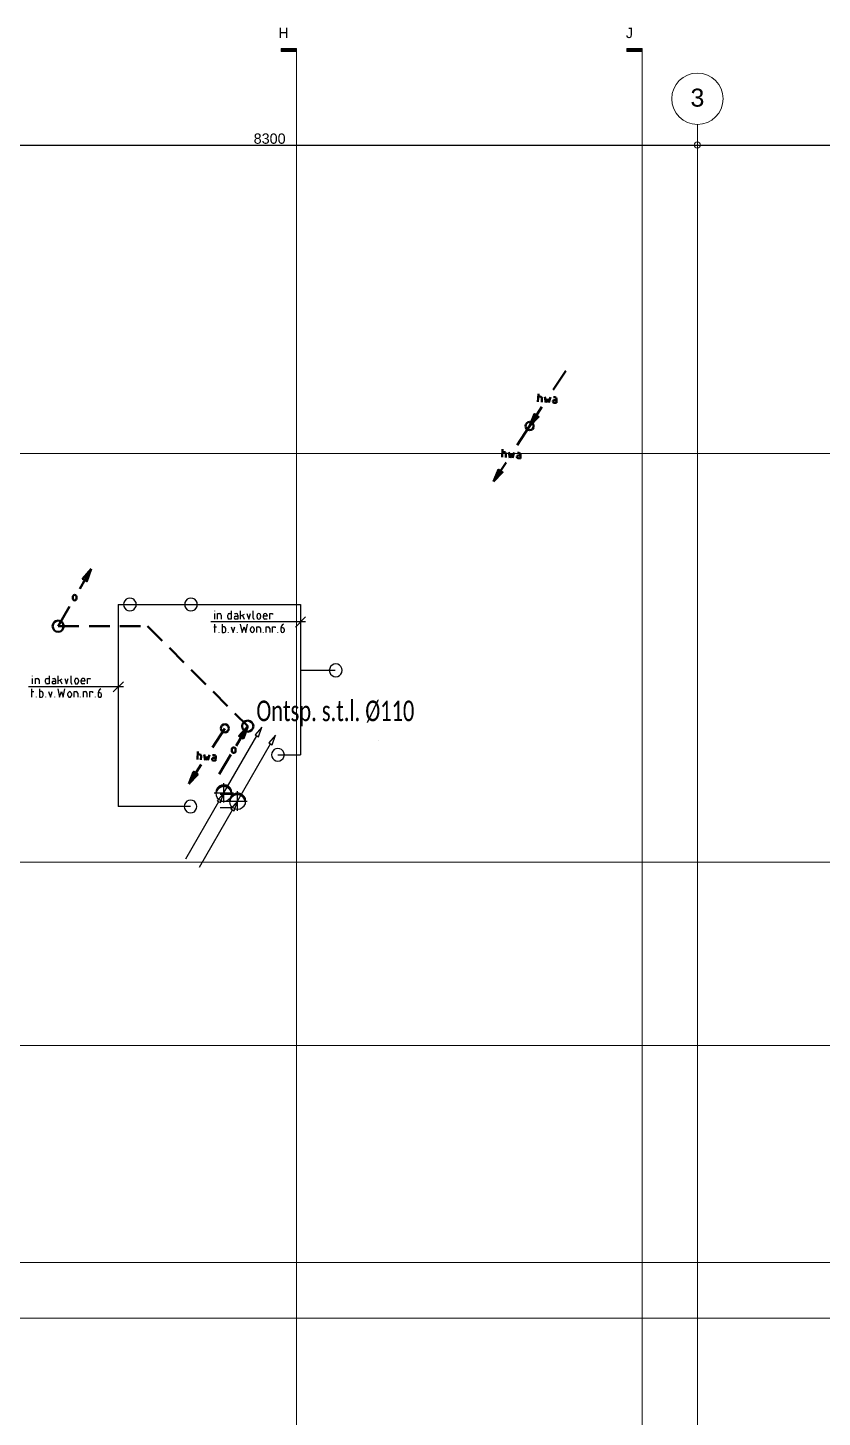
# Model space of a CAD drawing. Header units: metres. Extents: x -4.5 to 35.1, y -3.6 to 25.4.
# Drawn here: x 7.08 to 14.81, y 11.89 to 25.4 of the extents above; entities that cross this region are included whole.
import ezdxf

# ---------------------------------------------------------------- set-up
doc = ezdxf.new("R2010")
doc.units = ezdxf.units.M
doc.header["$PDMODE"] = 65
doc.linetypes.add('VERDECKT2_S2', pattern=[0.27, 0.2, -0.07])
doc.layers.add('New_A Stramien', color=7, linetype='Continuous', lineweight=13)
doc.layers.add('Standard', color=7, linetype='Continuous', lineweight=25)
doc.styles.add('ARIAL', font='ARIAL.TTF')
doc.styles.add('Calibri', font='Calibri')
doc.dimstyles.new('_DIMSTYLE_3', dxfattribs={"dimtxt": 0.1, "dimasz": 0.2, "dimexe": 0, "dimexo": 0, "dimgap": 0.05, "dimtad": 2, "dimdec": 0, "dimlfac": 1000, "dimrnd": 1, "dimdsep": 46, "dimtxsty": 'ARIAL', "dimblk1": 'ALL_ML_KREIS', "dimblk2": 'ALL_ML_KREIS', "dimsah": 1, "dimcen": 0, "dimclrd": 9, "dimclre": 9, "dimclrt": 9, "dimadec": 0, "dimazin": 0, "dimtfac": 1, "dimtdec": 0, "dimtix": 1, "dimtmove": 2, "dimatfit": 3, "dimfxl": 0, "dimtzin": 0, "dimlwd": 0, "dimlwe": 13, "dimarcsym": 0})

# ---------------------------------------------------------------- blocks, each defined once
blk = doc.blocks.new('ALL_ML_KREIS')
at = {"color": 0, "linetype": 'ByBlock', "lineweight": -2}
for p, q in [((-1, 0), (0.5, 0)), ((0, -0.5), (0, 0.5))]:
    blk.add_line(p, q, dxfattribs=at)
blk.add_circle((0, 0), 0.15, dxfattribs=at)
blk = doc.blocks.new('*D6')
at = {"layer": 'DEFPOINTS', "color": 252, "linetype": 'Continuous', "lineweight": 13}
for p in [(5.3, 24.26), (5.3, 24.26), (13.6, 24.26)]:
    blk.add_point(p, dxfattribs=at)
at = {"layer": 'Standard', "color": 9, "linetype": 'Continuous', "lineweight": -2}
for p, q in [((5.3, 24.26), (5.3, 24.26)), ((13.6, 24.26), (13.6, 24.26))]:
    blk.add_line(p, q, dxfattribs=at)
at = {"layer": 'Standard', "color": 252, "linetype": 'Continuous', "lineweight": -2}
blk.add_line((5.3, 24.26), (13.6, 24.26), dxfattribs=at)
at = {"layer": 'Standard', "color": 9, "linetype": 'Continuous', "lineweight": 13, "xscale": 0.2, "yscale": 0.2, "zscale": 0.2, "rotation": 180}
blk.add_blockref('ALL_ML_KREIS', (5.3, 24.26), dxfattribs=at)
at = {"layer": 'Standard', "color": 9, "linetype": 'Continuous', "lineweight": 13, "xscale": 0.2, "yscale": 0.2, "zscale": 0.2}
blk.add_blockref('ALL_ML_KREIS', (13.6, 24.26), dxfattribs=at)
at = {"layer": 'Standard', "color": 9, "linetype": 'Continuous', "lineweight": 13, "insert": (9.438, 24.322), "char_height": 0.1, "width": 0.4, "attachment_point": 5, "style": 'ARIAL'}
blk.add_mtext('\\A1;{8300}', dxfattribs=at)
blk = doc.blocks.new('*D7')
at = {"layer": 'DEFPOINTS', "color": 252, "linetype": 'Continuous', "lineweight": 13}
for p in [(13.6, 24.26), (13.6, 24.26), (21.3, 24.26)]:
    blk.add_point(p, dxfattribs=at)
at = {"layer": 'Standard', "color": 9, "linetype": 'Continuous', "lineweight": -2}
for p, q in [((13.6, 24.26), (13.6, 24.26)), ((21.3, 24.26), (21.3, 24.26))]:
    blk.add_line(p, q, dxfattribs=at)
at = {"layer": 'Standard', "color": 252, "linetype": 'Continuous', "lineweight": -2}
blk.add_line((13.6, 24.26), (21.3, 24.26), dxfattribs=at)
at = {"layer": 'Standard', "color": 9, "linetype": 'Continuous', "lineweight": 13, "xscale": 0.2, "yscale": 0.2, "zscale": 0.2, "rotation": 180}
blk.add_blockref('ALL_ML_KREIS', (13.6, 24.26), dxfattribs=at)
at = {"layer": 'Standard', "color": 9, "linetype": 'Continuous', "lineweight": 13, "xscale": 0.2, "yscale": 0.2, "zscale": 0.2}
blk.add_blockref('ALL_ML_KREIS', (21.3, 24.26), dxfattribs=at)
at = {"layer": 'Standard', "color": 9, "linetype": 'Continuous', "lineweight": 13, "insert": (17.438, 24.322), "char_height": 0.1, "width": 0.4, "attachment_point": 5, "style": 'ARIAL'}
blk.add_mtext('\\A1;{7700}', dxfattribs=at)
blk = doc.blocks.new('NSY101')
at = {"color": 0, "linetype": 'ByBlock', "lineweight": -2}
blk.add_circle((0, 0), 0.05, dxfattribs=at)
blk = doc.blocks.new('COMPLEXOBJECT_3')
at = {"layer": 'Standard', "color": 252, "linetype": 'Continuous', "lineweight": 13, "insert": (13.6, 24.72), "char_height": 0.175, "width": 0.22374, "attachment_point": 5, "style": 'ARIAL'}
blk.add_mtext('\\W0.99;3', dxfattribs=at)

msp = doc.modelspace()

# ---------------------------------------------------------------- hatches: boundary and pattern name
at = {"layer": 'Standard', "linetype": 'Continuous', "lineweight": 13}
for points in [[(9.6986, 25.1991), (9.5486, 25.1991), (9.5486, 25.1691), (9.6986, 25.1691)], [(13.0633, 25.1991), (12.9133, 25.1991), (12.9133, 25.1691), (13.0633, 25.1691)]]:
    msp.add_hatch(color=0, dxfattribs=at).paths.add_polyline_path(points)

# ---------------------------------------------------------------- linework, layer by layer
at = {"layer": 'New_A Stramien', "color": 252, "linetype": 'Continuous', "lineweight": 13}
for p, q in [((13.6, 23.46), (13.6, 24.46)), ((13.6, -1.8), (13.6, 23.46)), ((13.6, -1.8), (13.6, 23.46)), ((-2.89, 21.26), (25.9, 21.26)), ((-2.89, 21.26), (25.9, 21.26)), ((-2.89, 21.26), (25.9, 21.26)), ((-2.89, 15.5), (25.9, 15.5)), ((-2.89, 15.5), (25.9, 15.5)), ((-2.8287, 12.85), (25.9613, 12.85)), ((-2.8287, 12.85), (25.9613, 12.85))]:
    msp.add_line(p, q, dxfattribs=at)
for start, end in [(90, 270), (270, 90)]:
    msp.add_arc((13.6, 24.71), 0.25, start, end, dxfattribs=at)
at = {"layer": 'Standard', "color": 252, "linetype": 'Continuous', "lineweight": 13}
for p, q in [((9.5486, 25.1991), (9.6986, 25.1991)), ((9.5486, 25.1691), (9.5486, 25.1991)), ((9.6986, 25.1691), (9.5486, 25.1691)), ((9.6986, 25.1991), (9.6986, 25.1691)), ((9.6986, 25.1991), (9.6986, 24.6891)), ((12.9133, 25.1991), (13.0633, 25.1991)), ((12.9133, 25.1691), (12.9133, 25.1991)), ((13.0633, 25.1691), (12.9133, 25.1691)), ((13.0633, 25.1991), (13.0633, 25.1691)), ((13.0633, 25.1991), (13.0633, 24.6891)), ((9.6986, -3.2638), (9.6986, 25.0491)), ((9.6986, -3.2638), (9.6986, 25.0491)), ((13.0633, -3.2638), (13.0633, 25.0491)), ((13.0633, -3.2638), (13.0633, 25.0491)), ((-4.1221, 17.284), (26.8317, 17.284)), ((-4.1221, 17.284), (26.8317, 17.284)), ((-4.1221, 17.284), (26.8317, 17.284)), ((-4.1221, 13.3895), (26.8317, 13.3895)), ((-4.1221, 13.3895), (26.8317, 13.3895))]:
    msp.add_line(p, q, dxfattribs=at)
at = {"layer": 'Standard', "color": 4, "linetype": 'Continuous', "lineweight": 50}
for p, q in [((12.1959, 21.8797), (12.3184, 22.0654)), ((12.049, 21.7613), (12.0551, 21.8409)), ((12.0531, 21.8143), (12.0735, 21.8143)), ((12.0837, 21.8082), (12.0735, 21.8143)), ((12.0878, 21.798), (12.0837, 21.8082)), ((12.0878, 21.798), (12.0857, 21.7592)), ((12.1143, 21.8123), (12.1265, 21.7572)), ((12.1265, 21.7572), (12.1408, 21.7919)), ((12.1408, 21.7919), (12.1531, 21.7551)), ((12.1531, 21.7551), (12.1694, 21.8082)), ((12.198, 21.7756), (12.1939, 21.7674)), ((12.1939, 21.7674), (12.1959, 21.7572)), ((12.2061, 21.7796), (12.198, 21.7756)), ((12.2, 21.8062), (12.2143, 21.8062)), ((12.2061, 21.7796), (12.2286, 21.7776)), ((12.2265, 21.8001), (12.2143, 21.8062)), ((12.2306, 21.7899), (12.2265, 21.8001)), ((12.2306, 21.7899), (12.2286, 21.7511)), ((11.9673, 21.5266), (12.0878, 21.7144)), ((12.1959, 21.7572), (12.2061, 21.7531)), ((12.2286, 21.7511), (12.2061, 21.7531)), ((11.8469, 21.3409), (11.9673, 21.5266)), ((11.9306, 21.5429), (11.9286, 21.5266)), ((11.9286, 21.5266), (11.9306, 21.5123)), ((11.9388, 21.5552), (11.9306, 21.5429)), ((11.9306, 21.5123), (11.9388, 21.498)), ((11.953, 21.5633), (11.9388, 21.5552)), ((11.9388, 21.498), (11.953, 21.4898)), ((11.9673, 21.5674), (11.953, 21.5633)), ((11.953, 21.4898), (11.9673, 21.4878)), ((11.9816, 21.5633), (11.9673, 21.5674)), ((11.9673, 21.4878), (11.9816, 21.4898)), ((11.9959, 21.5552), (11.9816, 21.5633)), ((11.9816, 21.4898), (11.9959, 21.498)), ((12.0041, 21.5429), (11.9959, 21.5552)), ((11.9959, 21.498), (12.0041, 21.5123)), ((12.0061, 21.5266), (12.0041, 21.5429)), ((12.0041, 21.5123), (12.0061, 21.5266)), ((11.7, 21.2225), (11.7041, 21.3021)), ((11.702, 21.2756), (11.7224, 21.2735)), ((11.7327, 21.2694), (11.7224, 21.2735)), ((11.7367, 21.2572), (11.7327, 21.2694)), ((11.7367, 21.2572), (11.7347, 21.2204)), ((11.7653, 21.2715), (11.7755, 21.2184)), ((11.7755, 21.2184), (11.7898, 21.2531)), ((11.7898, 21.2531), (11.802, 21.2164)), ((11.802, 21.2164), (11.8184, 21.2694)), ((11.8469, 21.2368), (11.8428, 21.2286)), ((11.8428, 21.2286), (11.8449, 21.2184)), ((11.8571, 21.2408), (11.8469, 21.2368)), ((11.849, 21.2674), (11.8653, 21.2674)), ((11.8571, 21.2408), (11.8796, 21.2388)), ((11.8755, 21.2613), (11.8653, 21.2674)), ((11.8796, 21.251), (11.8755, 21.2613)), ((11.8796, 21.251), (11.8775, 21.2123)), ((11.6163, 20.9878), (11.7388, 21.1735)), ((11.8449, 21.2184), (11.8551, 21.2143)), ((11.8775, 21.2123), (11.8551, 21.2143)), ((8.8815, 18.4003), (9.0019, 18.5861)), ((8.9652, 18.6024), (8.9631, 18.5861)), ((8.9631, 18.5861), (8.9652, 18.5717)), ((8.9733, 18.6146), (8.9652, 18.6024)), ((8.9652, 18.5717), (8.9733, 18.5575)), ((8.9876, 18.6228), (8.9733, 18.6146)), ((8.9733, 18.5575), (8.9876, 18.5493)), ((9.0019, 18.6269), (8.9876, 18.6228)), ((8.9876, 18.5493), (9.0019, 18.5473)), ((9.0162, 18.6228), (9.0019, 18.6269)), ((9.0019, 18.5473), (9.0162, 18.5493)), ((9.0305, 18.6146), (9.0162, 18.6228)), ((9.0162, 18.5493), (9.0305, 18.5575)), ((9.0386, 18.6024), (9.0305, 18.6146)), ((9.0305, 18.5575), (9.0386, 18.5717)), ((9.0407, 18.5861), (9.0386, 18.6024)), ((9.0386, 18.5717), (9.0407, 18.5861)), ((8.7346, 18.2819), (8.7386, 18.3615)), ((8.7366, 18.335), (8.757, 18.333)), ((8.7672, 18.3289), (8.757, 18.333)), ((8.7713, 18.3166), (8.7672, 18.3289)), ((8.7713, 18.3166), (8.7692, 18.2799)), ((8.7999, 18.3309), (8.8101, 18.2779)), ((8.8101, 18.2779), (8.8244, 18.3126)), ((8.8244, 18.3126), (8.8366, 18.2758)), ((8.8366, 18.2758), (8.8529, 18.3289)), ((8.8815, 18.2962), (8.8774, 18.2881)), ((8.8774, 18.2881), (8.8794, 18.2779)), ((8.8794, 18.2779), (8.8897, 18.2738)), ((8.8917, 18.3003), (8.8815, 18.2962)), ((8.8835, 18.3268), (8.8999, 18.3268)), ((8.9121, 18.2717), (8.8897, 18.2738)), ((8.8917, 18.3003), (8.9142, 18.2983)), ((8.9101, 18.3207), (8.8999, 18.3268)), ((8.9142, 18.3105), (8.9101, 18.3207)), ((8.9142, 18.3105), (8.9121, 18.2717)), ((8.6509, 18.0472), (8.7733, 18.233))]:
    msp.add_line(p, q, dxfattribs=at)
at = {"layer": 'Standard', "color": 32, "linetype": 'Continuous', "lineweight": 50}
for p, q in [((7.7019, 20.1371), (7.5916, 19.9432)), ((7.5264, 19.8759), (7.5242, 19.8677)), ((7.5242, 19.8494), (7.5242, 19.8677)), ((7.5325, 19.882), (7.5264, 19.8759)), ((7.5405, 19.884), (7.5325, 19.882)), ((7.5507, 19.882), (7.5405, 19.884)), ((7.5571, 19.8759), (7.5507, 19.882)), ((7.559, 19.8677), (7.5571, 19.8759)), ((7.559, 19.8677), (7.559, 19.8494)), ((7.4916, 19.7718), (7.3816, 19.58)), ((7.5242, 19.8494), (7.5264, 19.8412)), ((7.5264, 19.8412), (7.5325, 19.833)), ((7.5325, 19.833), (7.5405, 19.831)), ((7.5405, 19.831), (7.5507, 19.833)), ((7.5507, 19.833), (7.5571, 19.8412)), ((7.5571, 19.8412), (7.559, 19.8494)), ((7.3304, 19.6004), (7.3263, 19.58)), ((7.3426, 19.6187), (7.3304, 19.6004)), ((7.3589, 19.6289), (7.3426, 19.6187)), ((7.3816, 19.6351), (7.3589, 19.6289)), ((7.4017, 19.6289), (7.3816, 19.6351)), ((7.4203, 19.6187), (7.4017, 19.6289)), ((7.4305, 19.6004), (7.4203, 19.6187)), ((7.4344, 19.58), (7.4305, 19.6004)), ((7.3263, 19.58), (7.3304, 19.5595)), ((7.3304, 19.5595), (7.3426, 19.5412)), ((7.3426, 19.5412), (7.3589, 19.5289)), ((7.3589, 19.5289), (7.3816, 19.5248)), ((7.3816, 19.5248), (7.4017, 19.5289)), ((7.4017, 19.5289), (7.4203, 19.5412)), ((7.4203, 19.5412), (7.4305, 19.5595)), ((7.4305, 19.5595), (7.4344, 19.58)), ((9.2039, 18.6575), (9.1856, 18.6452)), ((9.2244, 18.6616), (9.2039, 18.6575)), ((9.2448, 18.6575), (9.2244, 18.6616)), ((9.2631, 18.6452), (9.2448, 18.6575)), ((9.2244, 18.6065), (9.1121, 18.4146)), ((9.1733, 18.6289), (9.1693, 18.6065)), ((9.1693, 18.6065), (9.1733, 18.5861)), ((9.1856, 18.6452), (9.1733, 18.6289)), ((9.1733, 18.5861), (9.1856, 18.5677)), ((9.1733, 18.5473), (9.1917, 18.535)), ((9.1856, 18.5677), (9.2039, 18.5575)), ((9.2039, 18.5575), (9.2244, 18.5534)), ((9.2244, 18.5534), (9.2448, 18.5575)), ((9.2448, 18.5575), (9.2631, 18.5677)), ((9.2754, 18.6289), (9.2631, 18.6452)), ((9.2631, 18.5677), (9.2754, 18.5861)), ((9.2795, 18.6065), (9.2754, 18.6289)), ((9.2754, 18.5861), (9.2795, 18.6065)), ((9.0738, 18.3925), (9.0698, 18.3823)), ((9.0698, 18.3639), (9.0698, 18.3823)), ((9.08, 18.3986), (9.0738, 18.3925)), ((9.0881, 18.4006), (9.08, 18.3986)), ((9.0963, 18.3986), (9.0881, 18.4006)), ((9.1045, 18.3925), (9.0963, 18.3986)), ((9.1065, 18.3823), (9.1045, 18.3925)), ((9.1065, 18.3823), (9.1065, 18.3639)), ((9.0598, 18.3329), (8.9475, 18.139)), ((9.0698, 18.3639), (9.0738, 18.3558)), ((9.0738, 18.3558), (9.08, 18.3496)), ((9.08, 18.3496), (9.0881, 18.3476)), ((9.0881, 18.3476), (9.0963, 18.3496)), ((9.0963, 18.3496), (9.1045, 18.3558)), ((9.1045, 18.3558), (9.1065, 18.3639))]:
    msp.add_line(p, q, dxfattribs=at)
at = {"layer": 'Standard', "color": 202, "linetype": 'Continuous', "lineweight": 25}
for p, q in [((7.9631, 19.7912), (7.9631, 17.826)), ((7.9631, 19.7912), (9.7394, 19.7912)), ((8.0197, 19.8095), (8.0156, 19.7912)), ((8.0156, 19.7912), (8.0197, 19.7728)), ((8.0277, 19.8279), (8.0197, 19.8095)), ((8.0197, 19.7728), (8.0277, 19.7544)), ((8.0421, 19.8422), (8.0277, 19.8279)), ((8.0277, 19.7544), (8.0421, 19.7401)), ((8.0584, 19.8504), (8.0421, 19.8422)), ((8.0421, 19.7401), (8.0584, 19.732)), ((8.0789, 19.8524), (8.0584, 19.8504)), ((8.0971, 19.8504), (8.0789, 19.8524)), ((8.1155, 19.8422), (8.0971, 19.8504)), ((8.0971, 19.732), (8.1155, 19.7401)), ((8.1278, 19.8279), (8.1155, 19.8422)), ((8.1155, 19.7401), (8.1278, 19.7544)), ((8.138, 19.8095), (8.1278, 19.8279)), ((8.1278, 19.7544), (8.138, 19.7728)), ((8.14, 19.7912), (8.138, 19.8095)), ((8.138, 19.7728), (8.14, 19.7912)), ((8.6135, 19.8095), (8.6115, 19.7912)), ((8.6115, 19.7912), (8.6135, 19.7728)), ((8.6217, 19.8279), (8.6135, 19.8095)), ((8.6135, 19.7728), (8.6217, 19.7544)), ((8.636, 19.8422), (8.6217, 19.8279)), ((8.6217, 19.7544), (8.636, 19.7401)), ((8.6523, 19.8504), (8.636, 19.8422)), ((8.636, 19.7401), (8.6523, 19.732)), ((8.6727, 19.8524), (8.6523, 19.8504)), ((8.6911, 19.8504), (8.6727, 19.8524)), ((8.7094, 19.8422), (8.6911, 19.8504)), ((8.6911, 19.732), (8.7094, 19.7401)), ((8.7217, 19.8279), (8.7094, 19.8422)), ((8.7094, 19.7401), (8.7217, 19.7544)), ((8.7319, 19.8095), (8.7217, 19.8279)), ((8.7217, 19.7544), (8.7319, 19.7728)), ((8.7339, 19.7912), (8.7319, 19.8095)), ((8.7319, 19.7728), (8.7339, 19.7912)), ((9.7394, 19.7912), (9.7394, 18.3285)), ((8.0584, 19.732), (8.0789, 19.7299)), ((8.0789, 19.7299), (8.0971, 19.732)), ((8.6523, 19.732), (8.6727, 19.7299)), ((8.6727, 19.7299), (8.6911, 19.732)), ((9.7874, 19.621), (8.8669, 19.621)), ((8.9037, 19.519), (8.9037, 19.5986)), ((8.9057, 19.7251), (8.9057, 19.7292)), ((8.9057, 19.6496), (8.9057, 19.7027)), ((8.9322, 19.6496), (8.9322, 19.7027)), ((8.9322, 19.7027), (8.9526, 19.7027)), ((8.9628, 19.6986), (8.9526, 19.7027)), ((8.9669, 19.6864), (8.9628, 19.6986)), ((8.9669, 19.6864), (8.9669, 19.6496)), ((8.9751, 19.5986), (8.9751, 19.519)), ((9.0343, 19.6986), (9.0302, 19.6864)), ((9.0302, 19.666), (9.0302, 19.6864)), ((9.0302, 19.666), (9.0343, 19.6537)), ((9.0445, 19.7027), (9.0343, 19.6986)), ((9.0343, 19.6537), (9.0445, 19.6496)), ((9.0445, 19.7027), (9.0649, 19.7027)), ((9.0649, 19.6496), (9.0445, 19.6496)), ((9.0649, 19.7292), (9.0649, 19.6496)), ((9.0955, 19.6721), (9.0914, 19.6619)), ((9.0914, 19.6619), (9.0955, 19.6537)), ((9.1057, 19.6762), (9.0955, 19.6721)), ((9.0955, 19.6537), (9.1057, 19.6496)), ((9.0975, 19.7027), (9.1118, 19.7027)), ((9.1057, 19.6762), (9.1281, 19.6762)), ((9.1281, 19.6496), (9.1057, 19.6496)), ((9.124, 19.6986), (9.1118, 19.7027)), ((9.1281, 19.6864), (9.124, 19.6986)), ((9.1281, 19.6864), (9.1281, 19.6496)), ((9.1526, 19.5986), (9.171, 19.519)), ((9.1547, 19.6496), (9.1547, 19.7292)), ((9.1894, 19.6945), (9.1547, 19.6762)), ((9.1731, 19.6843), (9.1894, 19.6496)), ((9.2077, 19.519), (9.2241, 19.5986)), ((9.2159, 19.7027), (9.2343, 19.6496)), ((9.2343, 19.6496), (9.2526, 19.7027)), ((9.2792, 19.6578), (9.2792, 19.7292)), ((9.2792, 19.6578), (9.2812, 19.6517)), ((9.2812, 19.6517), (9.2873, 19.6496)), ((9.3179, 19.6945), (9.3159, 19.6843)), ((9.3159, 19.668), (9.3159, 19.6843)), ((9.3159, 19.668), (9.3179, 19.6578)), ((9.3241, 19.7006), (9.3179, 19.6945)), ((9.3179, 19.6578), (9.3241, 19.6517)), ((9.3322, 19.7027), (9.3241, 19.7006)), ((9.3241, 19.6517), (9.3322, 19.6496)), ((9.3424, 19.7006), (9.3322, 19.7027)), ((9.3322, 19.6496), (9.3424, 19.6517)), ((9.3486, 19.6945), (9.3424, 19.7006)), ((9.3424, 19.6517), (9.3486, 19.6578)), ((9.3506, 19.6843), (9.3486, 19.6945)), ((9.3486, 19.6578), (9.3506, 19.668)), ((9.3506, 19.6843), (9.3506, 19.668)), ((9.3792, 19.6945), (9.3771, 19.6843)), ((9.3771, 19.6619), (9.3771, 19.6843)), ((9.4139, 19.6762), (9.3771, 19.6762)), ((9.3771, 19.6619), (9.3812, 19.6537)), ((9.3853, 19.7006), (9.3792, 19.6945)), ((9.3812, 19.6537), (9.3914, 19.6496)), ((9.3955, 19.7027), (9.3853, 19.7006)), ((9.4139, 19.6496), (9.3914, 19.6496)), ((9.4037, 19.7006), (9.3955, 19.7027)), ((9.4098, 19.6945), (9.4037, 19.7006)), ((9.4139, 19.6843), (9.4098, 19.6945)), ((9.4139, 19.6843), (9.4139, 19.6762)), ((9.4404, 19.6496), (9.4404, 19.7027)), ((9.4404, 19.7027), (9.4669, 19.7027)), ((9.4669, 19.7027), (9.4669, 19.6945)), ((9.5731, 19.5986), (9.5588, 19.5904)), ((9.7874, 19.67), (9.6894, 19.57)), ((8.8955, 19.5721), (8.922, 19.5721)), ((8.9485, 19.519), (8.9485, 19.5231)), ((8.9955, 19.5721), (8.9751, 19.5721)), ((8.9751, 19.519), (8.9955, 19.519)), ((9.0057, 19.568), (8.9955, 19.5721)), ((8.9955, 19.519), (9.0057, 19.5231)), ((9.0118, 19.5578), (9.0057, 19.568)), ((9.0057, 19.5231), (9.0118, 19.5353)), ((9.0118, 19.5353), (9.0118, 19.5578)), ((9.0383, 19.519), (9.0383, 19.5231)), ((9.0649, 19.5721), (9.0833, 19.519)), ((9.0833, 19.519), (9.0996, 19.5721)), ((9.1261, 19.519), (9.1261, 19.5231)), ((9.171, 19.519), (9.1894, 19.5721)), ((9.1894, 19.5721), (9.2077, 19.519)), ((9.2547, 19.5639), (9.2506, 19.5557)), ((9.2506, 19.5374), (9.2506, 19.5557)), ((9.2506, 19.5374), (9.2547, 19.5272)), ((9.2608, 19.57), (9.2547, 19.5639)), ((9.2547, 19.5272), (9.2608, 19.521)), ((9.269, 19.5721), (9.2608, 19.57)), ((9.2608, 19.521), (9.269, 19.519)), ((9.2792, 19.57), (9.269, 19.5721)), ((9.269, 19.519), (9.2792, 19.521)), ((9.2853, 19.5639), (9.2792, 19.57)), ((9.2792, 19.521), (9.2853, 19.5272)), ((9.2873, 19.5557), (9.2853, 19.5639)), ((9.2853, 19.5272), (9.2873, 19.5374)), ((9.2873, 19.5557), (9.2873, 19.5374)), ((9.3139, 19.519), (9.3139, 19.5721)), ((9.3139, 19.5721), (9.3343, 19.5721)), ((9.3445, 19.568), (9.3343, 19.5721)), ((9.3506, 19.5578), (9.3445, 19.568)), ((9.3506, 19.5578), (9.3506, 19.519)), ((9.3771, 19.519), (9.3771, 19.5231)), ((9.4037, 19.519), (9.4037, 19.5721)), ((9.4037, 19.5721), (9.4241, 19.5721)), ((9.4343, 19.568), (9.4241, 19.5721)), ((9.4384, 19.5578), (9.4343, 19.568)), ((9.4384, 19.5578), (9.4384, 19.519)), ((9.4649, 19.519), (9.4649, 19.5721)), ((9.4649, 19.5721), (9.4914, 19.5721)), ((9.4914, 19.5721), (9.4914, 19.5639)), ((9.518, 19.519), (9.518, 19.5231)), ((9.5486, 19.5782), (9.5465, 19.5639)), ((9.5465, 19.5639), (9.5465, 19.5374)), ((9.5628, 19.5639), (9.5465, 19.5639)), ((9.5465, 19.5374), (9.5486, 19.5272)), ((9.5588, 19.5904), (9.5486, 19.5782)), ((9.5486, 19.5272), (9.5547, 19.521)), ((9.5547, 19.521), (9.5628, 19.519)), ((9.5771, 19.5598), (9.5628, 19.5639)), ((9.5628, 19.519), (9.5731, 19.521)), ((9.5731, 19.521), (9.5792, 19.5272)), ((9.5812, 19.5455), (9.5771, 19.5598)), ((9.5792, 19.5272), (9.5812, 19.5374)), ((9.5812, 19.5374), (9.5812, 19.5455)), ((10.0452, 19.2), (10.031, 19.1877)), ((10.0616, 19.2102), (10.0452, 19.2)), ((10.082, 19.2122), (10.0616, 19.2102)), ((10.1004, 19.2102), (10.082, 19.2122)), ((10.1167, 19.2), (10.1004, 19.2102)), ((10.1309, 19.1877), (10.1167, 19.2)), ((7.132, 19.0942), (7.132, 19.0983)), ((7.132, 19.0187), (7.132, 19.0718)), ((7.1586, 19.0187), (7.1586, 19.0718)), ((7.1586, 19.0718), (7.179, 19.0718)), ((7.1892, 19.0677), (7.179, 19.0718)), ((7.1953, 19.0575), (7.1892, 19.0677)), ((7.1953, 19.0575), (7.1953, 19.0187)), ((7.2608, 19.0677), (7.2567, 19.0575)), ((7.2567, 19.035), (7.2567, 19.0575)), ((7.273, 19.0718), (7.2608, 19.0677)), ((7.273, 19.0718), (7.2934, 19.0718)), ((7.2934, 19.0983), (7.2934, 19.0187)), ((7.3241, 19.0718), (7.3404, 19.0718)), ((7.3507, 19.0677), (7.3404, 19.0718)), ((7.3545, 19.0575), (7.3507, 19.0677)), ((7.3545, 19.0575), (7.3545, 19.0187)), ((7.3811, 19.0187), (7.3811, 19.0983)), ((7.4178, 19.0636), (7.3811, 19.0453)), ((7.4443, 19.0718), (7.4629, 19.0187)), ((7.4629, 19.0187), (7.4792, 19.0718)), ((7.5057, 19.0289), (7.5057, 19.0983)), ((7.5444, 19.0636), (7.5425, 19.0555)), ((7.5505, 19.0697), (7.5444, 19.0636)), ((7.5607, 19.0718), (7.5505, 19.0697)), ((7.569, 19.0697), (7.5607, 19.0718)), ((7.5751, 19.0636), (7.569, 19.0697)), ((7.577, 19.0555), (7.5751, 19.0636)), ((7.6077, 19.0636), (7.6035, 19.0555)), ((7.6138, 19.0697), (7.6077, 19.0636)), ((7.6221, 19.0718), (7.6138, 19.0697)), ((7.6301, 19.0697), (7.6221, 19.0718)), ((7.6384, 19.0636), (7.6301, 19.0697)), ((7.6403, 19.0555), (7.6384, 19.0636)), ((7.6668, 19.0187), (7.6668, 19.0718)), ((7.6668, 19.0718), (7.6934, 19.0718)), ((7.6934, 19.0718), (7.6934, 19.0636)), ((10.075, 19.1474), (9.7394, 19.1474)), ((10.0228, 19.1694), (10.0187, 19.151)), ((10.0187, 19.151), (10.0228, 19.1306)), ((10.031, 19.1877), (10.0228, 19.1694)), ((10.0228, 19.1306), (10.031, 19.1143)), ((10.031, 19.1143), (10.0452, 19.1)), ((10.0452, 19.1), (10.0616, 19.0918)), ((10.0616, 19.0918), (10.082, 19.0877)), ((10.082, 19.0877), (10.1004, 19.0918)), ((10.1004, 19.0918), (10.1167, 19.1)), ((10.1167, 19.1), (10.1309, 19.1143)), ((10.1391, 19.1694), (10.1309, 19.1877)), ((10.1309, 19.1143), (10.1391, 19.1306)), ((10.1432, 19.151), (10.1391, 19.1694)), ((10.1391, 19.1306), (10.1432, 19.151)), ((8.0159, 18.9901), (7.0933, 18.9901)), ((7.1179, 18.9432), (7.1445, 18.9432)), ((7.1259, 18.8881), (7.1259, 18.9697)), ((7.1975, 18.9697), (7.1975, 18.8881)), ((7.218, 18.9432), (7.1975, 18.9432)), ((7.2279, 18.9371), (7.218, 18.9432)), ((7.2343, 18.9269), (7.2279, 18.9371)), ((7.2343, 18.9044), (7.2343, 18.9269)), ((7.2567, 19.035), (7.2608, 19.0228)), ((7.2608, 19.0228), (7.273, 19.0187)), ((7.2934, 19.0187), (7.273, 19.0187)), ((7.2874, 18.9432), (7.3056, 18.8881)), ((7.3056, 18.8881), (7.3219, 18.9432)), ((7.3241, 19.0412), (7.32, 19.033)), ((7.32, 19.033), (7.3241, 19.0228)), ((7.3321, 19.0453), (7.3241, 19.0412)), ((7.3241, 19.0228), (7.3321, 19.0187)), ((7.3321, 19.0453), (7.3545, 19.0453)), ((7.3545, 19.0187), (7.3321, 19.0187)), ((7.3772, 18.9697), (7.3935, 18.8881)), ((7.3935, 18.8881), (7.4117, 18.9432)), ((7.3996, 19.0555), (7.4178, 19.0187)), ((7.4117, 18.9432), (7.4303, 18.8881)), ((7.4303, 18.8881), (7.4466, 18.9697)), ((7.477, 18.933), (7.475, 18.9248)), ((7.475, 18.9064), (7.475, 18.9248)), ((7.4833, 18.9391), (7.477, 18.933)), ((7.4913, 18.9432), (7.4833, 18.9391)), ((7.5016, 18.9391), (7.4913, 18.9432)), ((7.5076, 18.933), (7.5016, 18.9391)), ((7.5057, 19.0289), (7.5099, 19.0208)), ((7.5099, 18.9248), (7.5076, 18.933)), ((7.5099, 19.0208), (7.5159, 19.0187)), ((7.5099, 18.9248), (7.5099, 18.9064)), ((7.5361, 18.8881), (7.5361, 18.9432)), ((7.5361, 18.9432), (7.5566, 18.9432)), ((7.5425, 19.0371), (7.5425, 19.0555)), ((7.5425, 19.0371), (7.5444, 19.0289)), ((7.5444, 19.0289), (7.5505, 19.0208)), ((7.5505, 19.0208), (7.5607, 19.0187)), ((7.5668, 18.9371), (7.5566, 18.9432)), ((7.5607, 19.0187), (7.569, 19.0208)), ((7.5729, 18.9269), (7.5668, 18.9371)), ((7.569, 19.0208), (7.5751, 19.0289)), ((7.5729, 18.9269), (7.5729, 18.8881)), ((7.5751, 19.0289), (7.577, 19.0371)), ((7.577, 19.0555), (7.577, 19.0371)), ((7.6035, 19.033), (7.6035, 19.0555)), ((7.6403, 19.0453), (7.6035, 19.0453)), ((7.6035, 19.033), (7.6077, 19.0228)), ((7.6077, 19.0228), (7.6179, 19.0187)), ((7.6403, 19.0187), (7.6179, 19.0187)), ((7.6259, 18.8881), (7.6259, 18.9432)), ((7.6259, 18.9432), (7.6464, 18.9432)), ((7.6403, 19.0555), (7.6403, 19.0453)), ((7.6566, 18.9371), (7.6464, 18.9432)), ((7.6608, 18.9269), (7.6566, 18.9371)), ((7.6608, 18.9269), (7.6608, 18.8881)), ((7.6873, 18.8881), (7.6873, 18.9432)), ((7.6873, 18.9432), (7.7138, 18.9432)), ((7.7138, 18.9432), (7.7138, 18.933)), ((7.773, 18.9493), (7.7688, 18.933)), ((7.7688, 18.933), (7.7688, 18.9064)), ((7.7851, 18.933), (7.7688, 18.933)), ((7.7813, 18.9616), (7.773, 18.9493)), ((7.7954, 18.9697), (7.7813, 18.9616)), ((7.7995, 18.9289), (7.7851, 18.933)), ((7.8037, 18.9146), (7.7995, 18.9289)), ((8.0159, 19.0391), (7.9159, 18.9412)), ((7.171, 18.8881), (7.171, 18.8922)), ((7.1975, 18.8881), (7.218, 18.8881)), ((7.218, 18.8881), (7.2279, 18.8942)), ((7.2279, 18.8942), (7.2343, 18.9044)), ((7.2608, 18.8881), (7.2608, 18.8922)), ((7.3484, 18.8881), (7.3484, 18.8922)), ((7.475, 18.9064), (7.477, 18.8983)), ((7.477, 18.8983), (7.4833, 18.8901)), ((7.4833, 18.8901), (7.4913, 18.8881)), ((7.4913, 18.8881), (7.5016, 18.8901)), ((7.5016, 18.8901), (7.5076, 18.8983)), ((7.5076, 18.8983), (7.5099, 18.9064)), ((7.5994, 18.8881), (7.5994, 18.8922)), ((7.7423, 18.8881), (7.7423, 18.8922)), ((7.7688, 18.9064), (7.771, 18.8983)), ((7.771, 18.8983), (7.7771, 18.8901)), ((7.7771, 18.8901), (7.7851, 18.8881)), ((7.7851, 18.8881), (7.7954, 18.8901)), ((7.7954, 18.8901), (7.8014, 18.8983)), ((7.8014, 18.8983), (7.8037, 18.9064)), ((7.8037, 18.9064), (7.8037, 18.9146)), ((9.3631, 18.5984), (9.2977, 18.5229)), ((9.2977, 18.5229), (9.3304, 18.5045)), ((9.3304, 18.5045), (9.3631, 18.5984)), ((9.4957, 18.5209), (9.4304, 18.4454)), ((9.4631, 18.4249), (9.4957, 18.5209)), ((8.9937, 17.9576), (9.3141, 18.5147)), ((9.1263, 17.878), (9.4467, 18.4351)), ((9.4304, 18.4454), (9.4631, 18.4249)), ((9.4994, 18.3877), (9.481, 18.3795)), ((9.5178, 18.3918), (9.4994, 18.3877)), ((9.5382, 18.3877), (9.5178, 18.3918)), ((9.5545, 18.3795), (9.5382, 18.3877)), ((10.497, 18.4636), (10.498, 18.4636)), ((9.4586, 18.3489), (9.4565, 18.3285)), ((9.4565, 18.3285), (9.4586, 18.3101)), ((9.4687, 18.3652), (9.4586, 18.3489)), ((9.4586, 18.3101), (9.4687, 18.2918)), ((9.481, 18.3795), (9.4687, 18.3652)), ((9.4687, 18.2918), (9.481, 18.2795)), ((9.481, 18.2795), (9.4994, 18.2693)), ((9.4994, 18.2693), (9.5178, 18.2673)), ((9.5178, 18.3285), (9.7394, 18.3285)), ((9.5178, 18.2673), (9.5382, 18.2693)), ((9.5382, 18.2693), (9.5545, 18.2795)), ((9.5687, 18.3652), (9.5545, 18.3795)), ((9.5545, 18.2795), (9.5687, 18.2918)), ((9.5769, 18.3489), (9.5687, 18.3652)), ((9.5687, 18.2918), (9.5769, 18.3101)), ((9.581, 18.3285), (9.5769, 18.3489)), ((9.5769, 18.3101), (9.581, 18.3285)), ((8.9182, 17.9821), (8.9141, 17.9576)), ((8.9284, 18.0045), (8.9182, 17.9821)), ((8.9243, 17.9698), (8.9243, 17.98)), ((8.9263, 17.9739), (8.9263, 17.9841)), ((8.9467, 18.0229), (8.9284, 18.0045)), ((8.9284, 17.978), (8.9284, 17.9882)), ((8.9304, 17.9841), (8.9304, 17.9943)), ((8.9304, 17.98), (8.9304, 17.9923)), ((8.9324, 17.9861), (8.9324, 17.9964)), ((8.9345, 17.9882), (8.9345, 17.9984)), ((8.9365, 17.9923), (8.9365, 18.0025)), ((8.9365, 18.0025), (8.9365, 17.9902)), ((8.9385, 17.9943), (8.9385, 18.0045)), ((8.9406, 17.9964), (8.9406, 18.0066)), ((8.9426, 17.9964), (8.9426, 18.0086)), ((8.9447, 18.0004), (8.9447, 18.0127)), ((8.9447, 17.9984), (8.9447, 18.0107)), ((8.9692, 18.0331), (8.9467, 18.0229)), ((8.9467, 18.0025), (8.9467, 18.0127)), ((8.9488, 18.0025), (8.9488, 18.0147)), ((8.9508, 18.0168), (8.9508, 18.0045)), ((8.9508, 18.0045), (8.9508, 18.0147)), ((8.9528, 18.0066), (8.9528, 18.0188)), ((8.9549, 18.0066), (8.9549, 18.0188)), ((8.9569, 18.0086), (8.9569, 18.0188)), ((8.959, 18.0107), (8.959, 18.0209)), ((8.959, 18.0209), (8.959, 18.0086)), ((8.961, 18.0107), (8.961, 18.0229)), ((8.963, 18.0107), (8.963, 18.0229)), ((8.9651, 18.0249), (8.9651, 18.0127)), ((8.9651, 18.0127), (8.9651, 18.0229)), ((8.9671, 18.0127), (8.9671, 18.0249)), ((8.9937, 18.0372), (8.9692, 18.0331)), ((8.9692, 18.0147), (8.9692, 18.0249)), ((8.9712, 18.0147), (8.9712, 18.027)), ((8.9732, 18.0147), (8.9732, 18.027)), ((8.9732, 18.027), (8.9732, 18.0147)), ((8.9753, 18.0147), (8.9753, 18.027)), ((8.9773, 18.0168), (8.9773, 18.029)), ((8.9794, 18.0168), (8.9794, 18.029)), ((8.9794, 18.029), (8.9794, 18.0168)), ((8.9814, 18.0168), (8.9814, 18.029)), ((8.9835, 18.0168), (8.9835, 18.029)), ((8.9855, 18.0168), (8.9855, 18.029)), ((8.9855, 18.029), (8.9855, 18.0168)), ((8.9875, 18.0168), (8.9875, 18.029)), ((8.9896, 18.0168), (8.9896, 18.029)), ((8.9916, 18.0168), (8.9916, 18.029)), ((8.9937, 17.8637), (8.9937, 18.0535)), ((9.0181, 18.0331), (8.9937, 18.0372)), ((8.9937, 18.0168), (8.9937, 18.029)), ((8.9937, 18.0168), (8.9937, 18.029)), ((8.9957, 18.0168), (8.9957, 18.029)), ((8.9978, 18.0168), (8.9978, 18.029)), ((8.9998, 18.0168), (8.9998, 18.029)), ((8.9998, 18.029), (8.9998, 18.0168)), ((9.0018, 18.0168), (9.0018, 18.029)), ((9.0039, 18.0168), (9.0039, 18.029)), ((9.0059, 18.0168), (9.0059, 18.029)), ((9.008, 18.0168), (9.008, 18.029)), ((9.008, 18.029), (9.008, 18.0168)), ((9.01, 18.0147), (9.01, 18.027)), ((9.012, 18.0147), (9.012, 18.027)), ((9.0141, 18.0147), (9.0141, 18.027)), ((9.0141, 18.027), (9.0141, 18.0147)), ((9.0161, 18.0147), (9.0161, 18.0249)), ((9.0385, 18.0229), (9.0181, 18.0331)), ((9.0181, 18.0127), (9.0181, 18.0249)), ((9.0202, 18.0127), (9.0202, 18.0249)), ((9.0222, 18.0127), (9.0222, 18.0229)), ((9.0222, 18.0229), (9.0222, 18.0107)), ((9.0243, 18.0107), (9.0243, 18.0229)), ((9.0263, 18.0107), (9.0263, 18.0209)), ((9.0284, 18.0209), (9.0284, 18.0086)), ((9.0284, 18.0086), (9.0284, 18.0188)), ((9.0304, 18.0066), (9.0304, 18.0188)), ((9.0324, 18.0066), (9.0324, 18.0188)), ((9.0345, 18.0045), (9.0345, 18.0168)), ((9.0365, 18.0045), (9.0365, 18.0147)), ((9.0365, 18.0147), (9.0365, 18.0025)), ((9.0569, 18.0045), (9.0385, 18.0229)), ((9.0385, 18.0025), (9.0385, 18.0127)), ((9.0406, 18.0004), (9.0406, 18.0127)), ((9.0426, 17.9984), (9.0426, 18.0107)), ((9.0426, 17.9964), (9.0426, 18.0086)), ((9.0447, 17.9964), (9.0447, 18.0066)), ((9.0467, 17.9943), (9.0467, 18.0045)), ((9.0487, 17.9923), (9.0487, 18.0025)), ((9.0508, 17.9902), (9.0508, 18.0025)), ((9.0508, 17.9882), (9.0508, 17.9984)), ((9.0528, 17.9861), (9.0528, 17.9964)), ((9.0549, 17.9841), (9.0549, 17.9943)), ((9.0671, 17.9821), (9.0569, 18.0045)), ((9.0569, 17.98), (9.0569, 17.9923)), ((9.0569, 17.978), (9.0569, 17.9882)), ((9.059, 17.9739), (9.059, 17.9841)), ((9.061, 17.9698), (9.061, 17.98)), ((9.0712, 17.9576), (9.0671, 17.9821)), ((8.6097, 17.8444), (8.6056, 17.826)), ((8.6178, 17.8627), (8.6097, 17.8444)), ((8.6321, 17.877), (8.6178, 17.8627)), ((8.6222, 17.3167), (8.9447, 17.8739)), ((8.6485, 17.8852), (8.6321, 17.877)), ((8.6689, 17.8872), (8.6485, 17.8852)), ((8.6872, 17.8852), (8.6689, 17.8872)), ((8.7056, 17.877), (8.6872, 17.8852)), ((8.7178, 17.8627), (8.7056, 17.877)), ((8.728, 17.8444), (8.7178, 17.8627)), ((8.7301, 17.826), (8.728, 17.8444)), ((8.8977, 17.9576), (9.0876, 17.9576)), ((8.9141, 17.9576), (8.9182, 17.9331)), ((8.9182, 17.9331), (8.9284, 17.9106)), ((8.9222, 17.9739), (8.9222, 17.9596)), ((8.9937, 17.9576), (8.9284, 17.8821)), ((8.9284, 17.9106), (8.9467, 17.8943)), ((8.9284, 17.8821), (8.961, 17.8637)), ((8.9467, 17.8943), (8.9692, 17.8821)), ((9.0753, 17.9413), (8.9569, 17.9413)), ((8.9569, 17.878), (9.0753, 17.878)), ((8.961, 17.8637), (8.9937, 17.9576)), ((8.9692, 17.8821), (8.9937, 17.878)), ((8.9937, 17.878), (9.0181, 17.8821)), ((9.0181, 17.8821), (9.0385, 17.8943)), ((9.0304, 17.878), (9.2202, 17.878)), ((9.0385, 17.8943), (9.0569, 17.9106)), ((9.0508, 17.9025), (9.0467, 17.878)), ((9.0467, 17.878), (9.0508, 17.8535)), ((9.061, 17.9249), (9.0508, 17.9025)), ((9.0508, 17.8535), (9.061, 17.8331)), ((9.0549, 17.8964), (9.0549, 17.88)), ((9.0569, 17.9106), (9.0671, 17.9331)), ((9.0569, 17.8923), (9.0569, 17.9004)), ((9.059, 17.8964), (9.059, 17.9045)), ((9.0794, 17.9433), (9.061, 17.9249)), ((9.061, 17.8984), (9.061, 17.9086)), ((9.1263, 17.878), (9.061, 17.8045)), ((9.0631, 17.9657), (9.0631, 17.9739)), ((9.0631, 17.9045), (9.0631, 17.9147)), ((9.0631, 17.9025), (9.0631, 17.9127)), ((9.0651, 17.9596), (9.0651, 17.9657)), ((9.0651, 17.9066), (9.0651, 17.9168)), ((9.0671, 17.9331), (9.0712, 17.9576)), ((9.0671, 17.9086), (9.0671, 17.9209)), ((9.0692, 17.9127), (9.0692, 17.9249)), ((9.0692, 17.9106), (9.0692, 17.9229)), ((9.0712, 17.9147), (9.0712, 17.927)), ((9.0733, 17.9168), (9.0733, 17.927)), ((9.0753, 17.9188), (9.0753, 17.929)), ((9.0773, 17.9209), (9.0773, 17.9331)), ((9.0773, 17.9188), (9.0773, 17.9311)), ((9.1018, 17.9535), (9.0794, 17.9433)), ((9.0794, 17.9229), (9.0794, 17.9331)), ((9.0814, 17.9229), (9.0814, 17.9351)), ((9.0835, 17.9249), (9.0835, 17.9372)), ((9.0835, 17.9372), (9.0835, 17.9249)), ((9.0855, 17.927), (9.0855, 17.9392)), ((9.0876, 17.927), (9.0876, 17.9392)), ((9.0896, 17.929), (9.0896, 17.9413)), ((9.0916, 17.9311), (9.0916, 17.9433)), ((9.0916, 17.929), (9.0916, 17.9413)), ((9.0937, 17.9311), (9.0937, 17.9433)), ((9.0937, 17.7841), (9.1263, 17.878)), ((9.0957, 17.9331), (9.0957, 17.9433)), ((9.0978, 17.9331), (9.0978, 17.9453)), ((9.0978, 17.9453), (9.0978, 17.9331)), ((9.0998, 17.9331), (9.0998, 17.9453)), ((9.1263, 17.9576), (9.1018, 17.9535)), ((9.1018, 17.9351), (9.1018, 17.9474)), ((9.1039, 17.9351), (9.1039, 17.9474)), ((9.1059, 17.9351), (9.1059, 17.9474)), ((9.1059, 17.9474), (9.1059, 17.9351)), ((9.108, 17.9372), (9.108, 17.9494)), ((9.11, 17.9372), (9.11, 17.9494)), ((9.112, 17.9372), (9.112, 17.9494)), ((9.112, 17.9494), (9.112, 17.9372)), ((9.1141, 17.9372), (9.1141, 17.9494)), ((9.1161, 17.9372), (9.1161, 17.9494)), ((9.1181, 17.9372), (9.1181, 17.9494)), ((9.1202, 17.9392), (9.1202, 17.9494)), ((9.1202, 17.9494), (9.1202, 17.9392)), ((9.1222, 17.9392), (9.1222, 17.9515)), ((9.1243, 17.9392), (9.1243, 17.9515)), ((9.1263, 17.7841), (9.1263, 17.9739)), ((9.1508, 17.9535), (9.1263, 17.9576)), ((9.1263, 17.9392), (9.1263, 17.9515)), ((9.1263, 17.9392), (9.1263, 17.9515)), ((9.1283, 17.9392), (9.1283, 17.9515)), ((9.1304, 17.9392), (9.1304, 17.9494)), ((9.1324, 17.9392), (9.1324, 17.9494)), ((9.1345, 17.9372), (9.1345, 17.9494)), ((9.1345, 17.9494), (9.1345, 17.9372)), ((9.1365, 17.9372), (9.1365, 17.9494)), ((9.1386, 17.9372), (9.1386, 17.9494)), ((9.1406, 17.9372), (9.1406, 17.9494)), ((9.1406, 17.9494), (9.1406, 17.9372)), ((9.1426, 17.9372), (9.1426, 17.9494)), ((9.1447, 17.9351), (9.1447, 17.9474)), ((9.1467, 17.9351), (9.1467, 17.9474)), ((9.1488, 17.9351), (9.1488, 17.9474)), ((9.1488, 17.9474), (9.1488, 17.9351)), ((9.1712, 17.9433), (9.1508, 17.9535)), ((9.1508, 17.9331), (9.1508, 17.9453)), ((9.1528, 17.9331), (9.1528, 17.9453)), ((9.1549, 17.9453), (9.1549, 17.9331)), ((9.1549, 17.9331), (9.1549, 17.9433)), ((9.1569, 17.9311), (9.1569, 17.9433)), ((9.159, 17.9311), (9.159, 17.9433)), ((9.161, 17.929), (9.161, 17.9413)), ((9.161, 17.9413), (9.161, 17.929)), ((9.1631, 17.927), (9.1631, 17.9392)), ((9.1651, 17.927), (9.1651, 17.9392)), ((9.1671, 17.9249), (9.1671, 17.9372)), ((9.1692, 17.9249), (9.1692, 17.9372)), ((9.1692, 17.9229), (9.1692, 17.9351)), ((9.1896, 17.9249), (9.1712, 17.9433)), ((9.1712, 17.9229), (9.1712, 17.9331)), ((9.1733, 17.9209), (9.1733, 17.9331)), ((9.1753, 17.9311), (9.1753, 17.9188)), ((9.1753, 17.9188), (9.1753, 17.929)), ((9.1773, 17.9168), (9.1773, 17.927)), ((9.1794, 17.9147), (9.1794, 17.927)), ((9.1814, 17.9127), (9.1814, 17.9249)), ((9.1835, 17.9106), (9.1835, 17.9229)), ((9.1835, 17.9086), (9.1835, 17.9209)), ((9.1855, 17.9066), (9.1855, 17.9168)), ((9.1876, 17.9045), (9.1876, 17.9147)), ((9.2018, 17.9025), (9.1896, 17.9249)), ((9.1896, 17.9025), (9.1896, 17.9127)), ((9.1896, 17.8984), (9.1896, 17.9086)), ((9.1896, 17.8331), (9.2018, 17.8535)), ((9.1916, 17.8964), (9.1916, 17.9045)), ((9.1937, 17.8923), (9.1937, 17.9004)), ((9.1957, 17.8861), (9.1957, 17.8964)), ((9.1977, 17.88), (9.1977, 17.8861)), ((9.2039, 17.878), (9.2018, 17.9025)), ((9.2018, 17.8535), (9.2039, 17.878)), ((8.6689, 17.826), (7.9631, 17.826)), ((8.6056, 17.826), (8.6097, 17.8076)), ((8.6097, 17.8076), (8.6178, 17.7893)), ((8.6178, 17.7893), (8.6321, 17.775)), ((8.6321, 17.775), (8.6485, 17.7668)), ((8.6485, 17.7668), (8.6689, 17.7648)), ((8.6689, 17.7648), (8.6872, 17.7668)), ((8.6872, 17.7668), (8.7056, 17.775)), ((8.7056, 17.775), (8.7178, 17.7893)), ((8.7178, 17.7893), (8.728, 17.8076)), ((8.728, 17.8076), (8.7301, 17.826)), ((8.7569, 17.2372), (9.0773, 17.7943)), ((8.9569, 17.8167), (9.0753, 17.8167)), ((9.061, 17.8331), (9.0794, 17.8147)), ((9.061, 17.8045), (9.0937, 17.7841)), ((9.0794, 17.8147), (9.1018, 17.8045)), ((9.1018, 17.8045), (9.1263, 17.8004)), ((9.1263, 17.8004), (9.1508, 17.8045)), ((9.1508, 17.8045), (9.1712, 17.8147)), ((9.1712, 17.8147), (9.1896, 17.8331))]:
    msp.add_line(p, q, dxfattribs=at)
at = {"layer": 'Standard', "color": 32, "linetype": 'VERDECKT2_S2', "lineweight": 50}
for p, q in [((7.3816, 19.58), (8.2508, 19.58)), ((8.2508, 19.58), (9.2244, 18.6065))]:
    msp.add_line(p, q, dxfattribs=at)
at = {"layer": 'Standard', "color": 7, "linetype": 'Continuous', "lineweight": 50}
for points in [[(11.9673, 21.5266), (12.0143, 21.645), (12.0551, 21.6164), (11.9673, 21.5266)], [(11.6163, 20.9878), (11.6633, 21.1041), (11.7041, 21.0776), (11.6163, 20.9878)], [(7.7019, 20.1371), (7.661, 20.0167), (7.6182, 20.0412), (7.7019, 20.1371)], [(9.2244, 18.6065), (9.1835, 18.4881), (9.1407, 18.5126), (9.2244, 18.6065)], [(8.6509, 18.0472), (8.6978, 18.1636), (8.7386, 18.137), (8.6509, 18.0472)]]:
    msp.add_lwpolyline(points, close=True, dxfattribs=at)

# ---------------------------------------------------------------- block references
at = {"layer": 'New_A Stramien', "color": 252, "linetype": 'Continuous', "lineweight": 13, "xscale": 1e-09, "yscale": 1e-09, "zscale": 1e-09}
msp.add_blockref('NSY101', (13.6, 23.46), dxfattribs=at)
msp.add_blockref('NSY101', (13.6, 23.46), dxfattribs=at)
at = {"layer": 'Standard', "color": 252, "linetype": 'Continuous', "lineweight": 13}
msp.add_blockref('COMPLEXOBJECT_3', (0, 0), dxfattribs=at)

# ---------------------------------------------------------------- texts
at = {"layer": 'Standard', "color": 252, "linetype": 'Continuous', "lineweight": 13, "char_height": 0.1, "attachment_point": 6, "style": 'ARIAL'}
for s, insert, width in [('\\W0.99;H', (9.623, 25.3508), 0.151357), ('\\W0.98;J', (12.9726, 25.35), 0.119088)]:
    msp.add_mtext(s, dxfattribs=dict(at, insert=insert, width=width))
at = {"layer": 'Standard', "color": 32, "linetype": 'Continuous', "lineweight": 25, "insert": (9.3093, 18.606), "char_height": 0.2, "width": 2.296667, "attachment_point": 7, "style": 'Calibri'}
msp.add_mtext('{\\fCalibri|i0|b0;\\H0.200000;\\W0.700000;\\C32;Ontsp. s.t.l. Ø110}\\P', dxfattribs=at)

# ---------------------------------------------------------------- dimensions: what is measured, and where the dimension line sits
at = {"layer": 'Standard', "color": 252, "linetype": 'Continuous', "lineweight": 13}
for base, p1, p2, picture, middle in [((13.6, 24.26), (5.3, 24.26), (13.6, 24.26), '*D6', (9.438, 24.3218)), ((21.3, 24.26), (13.6, 24.26), (21.3, 24.26), '*D7', (17.438, 24.3217))]:
    dim = msp.add_linear_dim(base=base, p1=p1, p2=p2, dimstyle='_DIMSTYLE_3', override={"dimpost": '<>', "dimclrd": 9, "dimclre": 9, "dimclrt": 9, "dimlwd": 0, "dimlwe": 13}, dxfattribs=at)
    dim.commit()
    dim.dimension.update_dxf_attribs({"geometry": picture, "text_midpoint": middle, "dimtype": 160})

doc.saveas('drawing.dxf')
